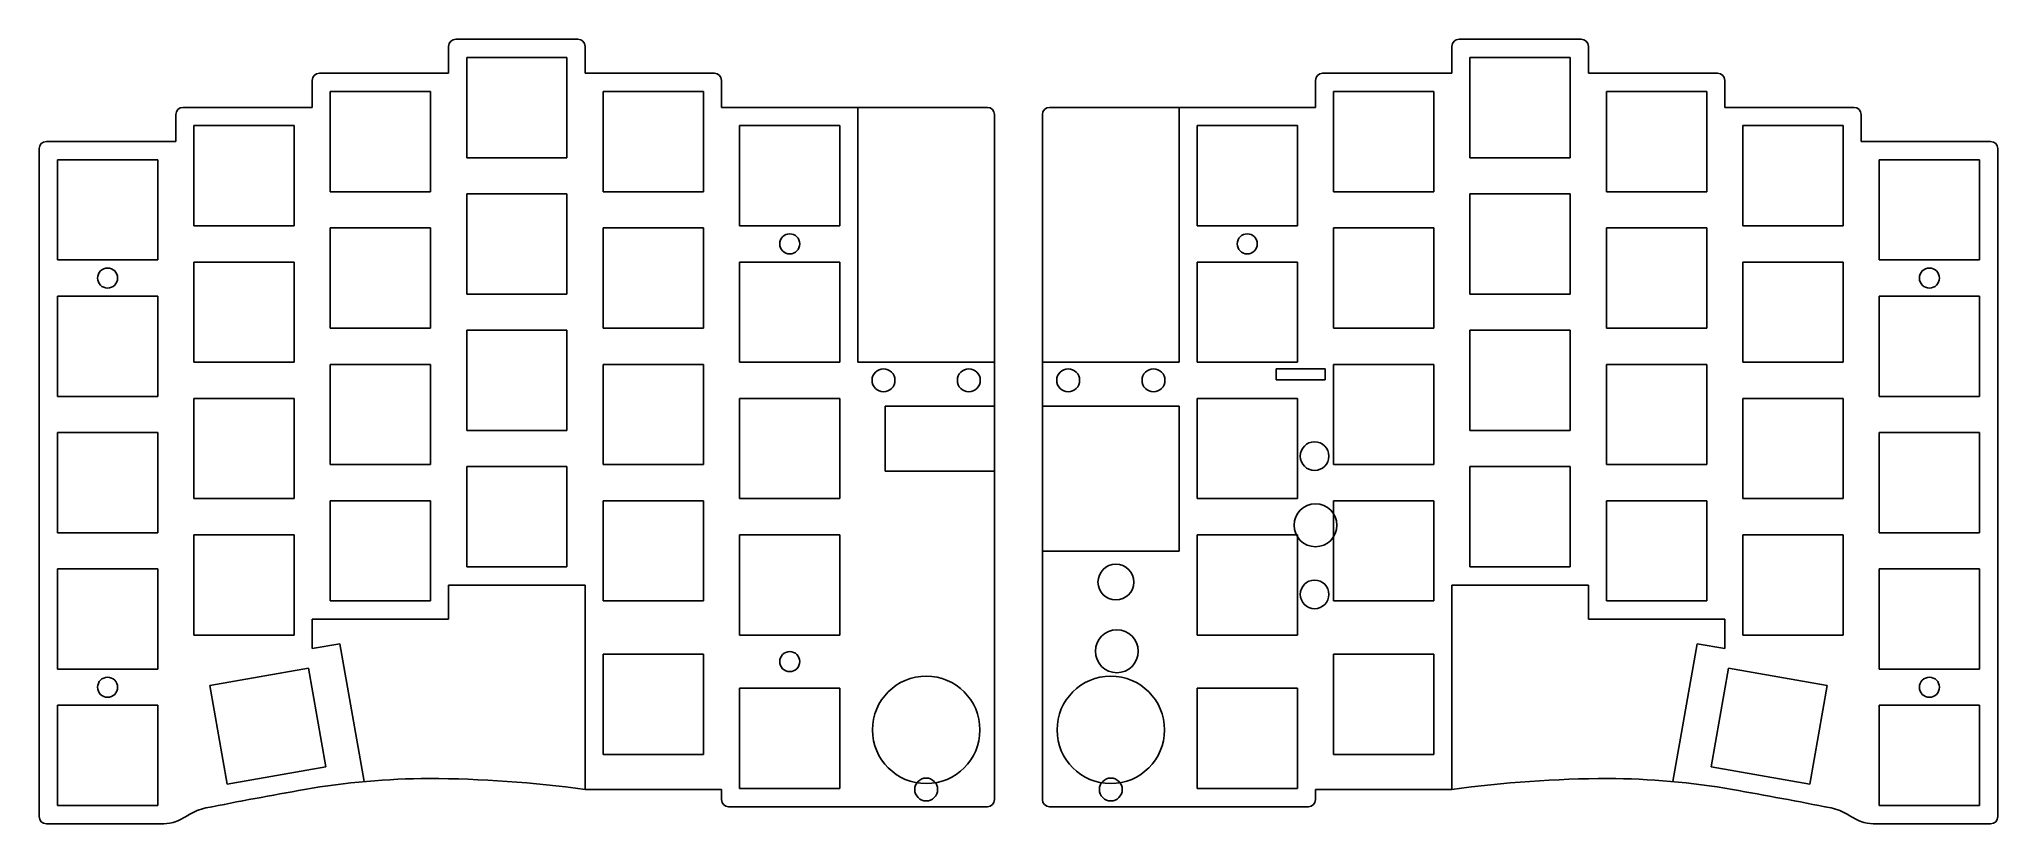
# Model space of a CAD drawing. Header units: millimetres. Extents: x 12 to 285, y 8 to 117.
import ezdxf

# ---------------------------------------------------------------- set-up
doc = ezdxf.new("R2010")
doc.units = ezdxf.units.MM
doc.layers.add('Document', color=7, linetype='Continuous', true_color=0xffffff)
doc.layers.add('Multi-Layer', color=7, linetype='Continuous', true_color=0xc0c0c0)

msp = doc.modelspace()

# ---------------------------------------------------------------- linework, layer by layer
at = {"linetype": 'Continuous'}
for p, q in [((69.09, 112.69), (69.09, 116.45)), ((70.09, 117.45), (87.14, 117.45)), ((88.14, 116.45), (88.14, 112.69)), ((209.18, 116.45), (209.18, 112.69)), ((227.23, 117.45), (210.18, 117.45)), ((228.23, 112.69), (228.23, 116.45)), ((51.04, 112.69), (69.09, 112.69)), ((88.14, 112.69), (106.19, 112.69)), ((209.18, 112.69), (191.13, 112.69)), ((246.28, 112.69), (228.23, 112.69)), ((50.04, 107.93), (50.04, 111.69)), ((107.19, 111.69), (107.19, 107.93)), ((190.13, 111.69), (190.13, 107.93)), ((247.28, 107.93), (247.28, 111.69)), ((30.99, 103.17), (30.99, 106.93)), ((31.99, 107.93), (50.04, 107.93)), ((126.24, 107.93), (107.19, 107.93)), ((144.31, 107.93), (126.24, 107.93)), ((145.31, 31.7), (145.31, 106.93)), ((152, 31.7), (152, 106.93)), ((153, 107.93), (171.08, 107.93)), ((171.08, 107.93), (190.13, 107.93)), ((265.33, 107.93), (247.28, 107.93)), ((266.33, 103.17), (266.33, 106.93)), ((11.92, 102.17), (11.92, 8.87)), ((12.92, 103.17), (30.99, 103.17)), ((284.4, 103.17), (266.33, 103.17)), ((285.4, 102.17), (285.4, 8.87)), ((88.14, 41.2), (69.09, 41.2)), ((69.09, 41.2), (69.09, 36.44)), ((88.14, 41.2), (88.14, 12.66)), ((209.18, 41.2), (228.23, 41.2)), ((209.18, 41.2), (209.18, 12.66)), ((228.23, 41.2), (228.23, 36.44)), ((50.04, 36.44), (69.09, 36.44)), ((50.04, 36.44), (50.04, 32.34)), ((247.28, 36.44), (228.23, 36.44)), ((247.28, 36.44), (247.28, 32.34)), ((145.31, 11.25), (145.31, 31.7)), ((152, 11.25), (152, 31.7)), ((88.14, 12.66), (107.19, 12.66)), ((107.19, 12.66), (107.19, 11.25)), ((209.18, 12.66), (190.13, 12.66)), ((190.13, 12.66), (190.13, 11.25)), ((108.19, 10.25), (144.31, 10.25)), ((189.13, 10.25), (153, 10.25)), ((28.47, 7.87), (12.92, 7.87)), ((268.85, 7.87), (284.4, 7.87))]:
    msp.add_line(p, q, dxfattribs=at)
at = {"color": 0}
for p, q in [((71.62, 114.9), (85.61, 114.9)), ((71.62, 100.9), (71.62, 114.9)), ((85.61, 114.9), (85.61, 100.9)), ((225.7, 114.9), (211.7, 114.9)), ((211.7, 114.9), (211.7, 100.9)), ((225.7, 100.9), (225.7, 114.9)), ((52.57, 110.14), (66.56, 110.14)), ((52.57, 96.14), (52.57, 110.14)), ((66.56, 110.14), (66.56, 96.14)), ((90.67, 110.14), (104.66, 110.14)), ((90.67, 96.14), (90.67, 110.14)), ((104.66, 110.14), (104.66, 96.14)), ((206.65, 110.14), (192.65, 110.14)), ((192.65, 110.14), (192.65, 96.14)), ((206.65, 96.14), (206.65, 110.14)), ((244.75, 110.14), (230.75, 110.14)), ((230.75, 110.14), (230.75, 96.14)), ((244.75, 96.14), (244.75, 110.14)), ((33.52, 105.38), (47.51, 105.38)), ((33.52, 91.38), (33.52, 105.38)), ((47.51, 105.38), (47.51, 91.38)), ((109.72, 105.38), (123.71, 105.38)), ((109.72, 91.38), (109.72, 105.38)), ((123.71, 105.38), (123.71, 91.38)), ((187.6, 105.38), (173.6, 105.38)), ((173.6, 105.38), (173.6, 91.38)), ((187.6, 91.38), (187.6, 105.38)), ((263.8, 105.38), (249.8, 105.38)), ((249.8, 105.38), (249.8, 91.38)), ((263.8, 91.38), (263.8, 105.38)), ((14.47, 100.62), (28.47, 100.62)), ((14.47, 86.62), (14.47, 100.62)), ((28.47, 100.62), (28.47, 86.62)), ((85.61, 100.9), (71.62, 100.9)), ((211.7, 100.9), (225.7, 100.9)), ((282.85, 100.62), (268.85, 100.62)), ((268.85, 100.62), (268.85, 86.62)), ((282.85, 86.62), (282.85, 100.62)), ((66.56, 96.14), (52.57, 96.14)), ((71.62, 95.85), (85.61, 95.85)), ((71.62, 81.85), (71.62, 95.85)), ((85.61, 95.85), (85.61, 81.85)), ((104.66, 96.14), (90.67, 96.14)), ((192.65, 96.14), (206.65, 96.14)), ((225.7, 95.85), (211.7, 95.85)), ((211.7, 95.85), (211.7, 81.85)), ((225.7, 81.85), (225.7, 95.85)), ((230.75, 96.14), (244.75, 96.14)), ((47.51, 91.38), (33.52, 91.38)), ((52.57, 91.09), (66.56, 91.09)), ((52.57, 77.09), (52.57, 91.09)), ((66.56, 91.09), (66.56, 77.09)), ((90.67, 91.09), (104.66, 91.09)), ((90.67, 77.09), (90.67, 91.09)), ((104.66, 91.09), (104.66, 77.09)), ((123.71, 91.38), (109.72, 91.38)), ((173.6, 91.38), (187.6, 91.38)), ((206.65, 91.09), (192.65, 91.09)), ((192.65, 91.09), (192.65, 77.09)), ((206.65, 77.09), (206.65, 91.09)), ((244.75, 91.09), (230.75, 91.09)), ((230.75, 91.09), (230.75, 77.09)), ((244.75, 77.09), (244.75, 91.09)), ((249.8, 91.38), (263.8, 91.38)), ((28.47, 86.62), (14.47, 86.62)), ((33.52, 86.33), (47.51, 86.33)), ((33.52, 72.33), (33.52, 86.33)), ((47.51, 86.33), (47.51, 72.33)), ((109.72, 86.33), (123.71, 86.33)), ((109.72, 72.33), (109.72, 86.33)), ((123.71, 86.33), (123.71, 72.33)), ((187.6, 86.33), (173.6, 86.33)), ((173.6, 86.33), (173.6, 72.33)), ((187.6, 72.33), (187.6, 86.33)), ((263.8, 86.33), (249.8, 86.33)), ((249.8, 86.33), (249.8, 72.33)), ((263.8, 72.33), (263.8, 86.33)), ((268.85, 86.62), (282.85, 86.62)), ((14.47, 81.57), (28.47, 81.57)), ((14.47, 67.57), (14.47, 81.57)), ((28.47, 81.57), (28.47, 67.57)), ((85.61, 81.85), (71.62, 81.85)), ((211.7, 81.85), (225.7, 81.85)), ((282.85, 81.57), (268.85, 81.57)), ((268.85, 81.57), (268.85, 67.57)), ((282.85, 67.57), (282.85, 81.57)), ((66.56, 77.09), (52.57, 77.09)), ((71.62, 76.8), (85.61, 76.8)), ((71.62, 62.8), (71.62, 76.8)), ((85.61, 76.8), (85.61, 62.8)), ((104.66, 77.09), (90.67, 77.09)), ((192.65, 77.09), (206.65, 77.09)), ((225.7, 76.8), (211.7, 76.8)), ((211.7, 76.8), (211.7, 62.8)), ((225.7, 62.8), (225.7, 76.8)), ((230.75, 77.09), (244.75, 77.09)), ((47.51, 72.33), (33.52, 72.33)), ((52.57, 72.04), (66.56, 72.04)), ((52.57, 58.04), (52.57, 72.04)), ((66.56, 72.04), (66.56, 58.04)), ((90.67, 72.04), (104.66, 72.04)), ((90.67, 58.04), (90.67, 72.04)), ((104.66, 72.04), (104.66, 58.04)), ((123.71, 72.33), (109.72, 72.33)), ((173.6, 72.33), (187.6, 72.33)), ((206.65, 72.04), (192.65, 72.04)), ((192.65, 72.04), (192.65, 58.04)), ((206.65, 58.04), (206.65, 72.04)), ((244.75, 72.04), (230.75, 72.04)), ((230.75, 72.04), (230.75, 58.04)), ((244.75, 58.04), (244.75, 72.04)), ((249.8, 72.33), (263.8, 72.33)), ((28.47, 67.57), (14.47, 67.57)), ((33.52, 67.28), (47.51, 67.28)), ((33.52, 53.28), (33.52, 67.28)), ((47.51, 67.28), (47.51, 53.28)), ((109.72, 67.28), (123.71, 67.28)), ((109.72, 53.28), (109.72, 67.28)), ((123.71, 67.28), (123.71, 53.28)), ((187.6, 67.28), (173.6, 67.28)), ((173.6, 67.28), (173.6, 53.28)), ((187.6, 53.28), (187.6, 67.28)), ((263.8, 67.28), (249.8, 67.28)), ((249.8, 67.28), (249.8, 53.28)), ((263.8, 53.28), (263.8, 67.28)), ((268.85, 67.57), (282.85, 67.57)), ((14.47, 62.52), (28.47, 62.52)), ((14.47, 48.52), (14.47, 62.52)), ((28.47, 62.52), (28.47, 48.52)), ((85.61, 62.8), (71.62, 62.8)), ((211.7, 62.8), (225.7, 62.8)), ((282.85, 62.52), (268.85, 62.52)), ((268.85, 62.52), (268.85, 48.52)), ((282.85, 48.52), (282.85, 62.52)), ((66.56, 58.04), (52.57, 58.04)), ((71.62, 57.75), (85.61, 57.75)), ((71.62, 43.75), (71.62, 57.75)), ((85.61, 57.75), (85.61, 43.75)), ((104.66, 58.04), (90.67, 58.04)), ((192.65, 58.04), (206.65, 58.04)), ((225.7, 57.75), (211.7, 57.75)), ((211.7, 57.75), (211.7, 43.75)), ((225.7, 43.75), (225.7, 57.75)), ((230.75, 58.04), (244.75, 58.04)), ((47.51, 53.28), (33.52, 53.28)), ((52.57, 52.99), (66.56, 52.99)), ((52.57, 38.99), (52.57, 52.99)), ((66.56, 52.99), (66.56, 38.99)), ((90.67, 52.99), (104.66, 52.99)), ((90.67, 38.99), (90.67, 52.99)), ((123.71, 53.28), (109.72, 53.28)), ((173.6, 53.28), (187.6, 53.28)), ((206.65, 52.99), (192.65, 52.99)), ((192.65, 52.99), (192.65, 38.99)), ((206.65, 38.99), (206.65, 52.99)), ((244.75, 52.99), (230.75, 52.99)), ((230.75, 52.99), (230.75, 38.99)), ((244.75, 38.99), (244.75, 52.99)), ((249.8, 53.28), (263.8, 53.28)), ((28.47, 48.52), (14.47, 48.52)), ((33.52, 48.23), (47.51, 48.23)), ((33.52, 34.23), (33.52, 48.23)), ((47.51, 48.23), (47.51, 34.23)), ((109.72, 48.23), (123.71, 48.23)), ((109.72, 34.23), (109.72, 48.23)), ((123.71, 48.23), (123.71, 34.23)), ((187.6, 48.23), (173.6, 48.23)), ((173.6, 48.23), (173.6, 34.23)), ((187.6, 34.23), (187.6, 48.23)), ((263.8, 48.23), (249.8, 48.23)), ((249.8, 48.23), (249.8, 34.23)), ((263.8, 34.23), (263.8, 48.23)), ((268.85, 48.52), (282.85, 48.52)), ((14.47, 43.47), (28.47, 43.47)), ((14.47, 29.47), (14.47, 43.47)), ((28.47, 43.47), (28.47, 29.47)), ((85.61, 43.75), (71.62, 43.75)), ((211.7, 43.75), (225.7, 43.75)), ((282.85, 43.47), (268.85, 43.47)), ((268.85, 43.47), (268.85, 29.47)), ((282.85, 29.47), (282.85, 43.47)), ((66.56, 38.99), (52.57, 38.99)), ((104.66, 38.99), (90.67, 38.99)), ((192.65, 38.99), (206.65, 38.99)), ((230.75, 38.99), (244.75, 38.99)), ((47.51, 34.23), (33.52, 34.23)), ((123.71, 34.23), (109.72, 34.23)), ((173.6, 34.23), (187.6, 34.23)), ((249.8, 34.23), (263.8, 34.23)), ((90.67, 31.56), (104.66, 31.56)), ((90.67, 17.56), (90.67, 31.56)), ((104.66, 31.56), (104.66, 17.56)), ((206.65, 31.56), (192.65, 31.56)), ((192.65, 31.56), (192.65, 17.56)), ((206.65, 17.56), (206.65, 31.56)), ((28.47, 29.47), (14.47, 29.47)), ((49.52, 29.61), (35.74, 27.18)), ((51.95, 15.82), (49.52, 29.61)), ((245.36, 15.82), (247.8, 29.61)), ((247.8, 29.61), (261.58, 27.18)), ((268.85, 29.47), (282.85, 29.47)), ((35.74, 27.18), (38.17, 13.39)), ((109.72, 26.8), (123.71, 26.8)), ((109.72, 12.8), (109.72, 26.8)), ((123.71, 26.8), (123.71, 12.8)), ((187.6, 26.8), (173.6, 26.8)), ((173.6, 26.8), (173.6, 12.8)), ((187.6, 12.8), (187.6, 26.8)), ((261.58, 27.18), (259.15, 13.39)), ((14.47, 24.42), (28.47, 24.42)), ((14.47, 10.42), (14.47, 24.42)), ((28.47, 24.42), (28.47, 10.42)), ((282.85, 24.42), (268.85, 24.42)), ((268.85, 24.42), (268.85, 10.42)), ((282.85, 10.42), (282.85, 24.42)), ((104.66, 17.56), (90.67, 17.56)), ((192.65, 17.56), (206.65, 17.56)), ((38.17, 13.39), (51.95, 15.82)), ((259.15, 13.39), (245.36, 15.82)), ((123.71, 12.8), (109.72, 12.8)), ((173.6, 12.8), (187.6, 12.8)), ((28.47, 10.42), (14.47, 10.42)), ((268.85, 10.42), (282.85, 10.42))]:
    msp.add_line(p, q, dxfattribs=at)
for p, q in [((126.24, 107.93), (126.24, 72.36)), ((171.08, 107.93), (171.08, 72.36)), ((145.31, 72.36), (126.24, 72.36)), ((152, 72.36), (171.08, 72.36)), ((191.47, 71.39), (184.62, 71.39)), ((184.62, 71.39), (184.62, 69.87)), ((191.47, 69.87), (191.47, 71.39)), ((184.62, 69.87), (191.47, 69.87)), ((145.31, 66.21), (130.03, 66.21)), ((130.03, 57.11), (130.03, 66.21)), ((152, 66.21), (171.08, 66.21)), ((171.08, 66.21), (171.08, 45.95)), ((145.31, 57.11), (130.03, 57.11)), ((104.66, 52.99), (104.66, 38.99)), ((171.08, 45.95), (152, 45.95))]:
    msp.add_line(p, q)
at = {"color": 32, "true_color": 0xcd6928}
for p, q in [((53.91, 33.02), (50.04, 32.34)), ((57.3, 13.77), (53.91, 33.02)), ((240.02, 13.77), (243.41, 33.02)), ((243.41, 33.02), (247.28, 32.34))]:
    msp.add_line(p, q, dxfattribs=at)
at = {"linetype": 'Continuous'}
for points in [[(88.14, 12.66, 0.034928), (66.35, 14.18, 0.043758), (48.97, 12.66, 0.004774), (35.19, 10.08, 0.052234), (33.97, 9.71, 0.039328), (32.5, 8.94, -0.04182), (31.12, 8.23, -0.064542), (30.14, 7.96, -0.039057), (28.47, 7.87)], [(209.18, 12.66, -0.034928), (230.97, 14.18, -0.043758), (248.35, 12.66, -0.004774), (262.13, 10.08, -0.052234), (263.35, 9.71, -0.039328), (264.82, 8.94, 0.04182), (266.2, 8.23, 0.064542), (267.18, 7.96, 0.039057), (268.85, 7.87)]]:
    msp.add_lwpolyline(points, format="xyb", dxfattribs=at)
for centre, start, end in [((70.09, 116.45), 90, 180), ((87.14, 116.45), 0, 90), ((210.18, 116.45), 90, 180), ((227.23, 116.45), 0, 90), ((51.04, 111.69), 90, 180), ((106.19, 111.69), 0, 90), ((191.13, 111.69), 90, 180), ((246.28, 111.69), 0, 90), ((31.99, 106.93), 90, 180), ((144.31, 106.93), 0, 90), ((153, 106.93), 90, 180), ((265.33, 106.93), 0, 90), ((12.92, 102.17), 90, 180), ((284.4, 102.17), 0, 90), ((108.19, 11.25), 180, 270), ((144.31, 11.25), 270, 0), ((153, 11.25), 180, 270), ((189.13, 11.25), 270, 0), ((12.92, 8.87), 180, 270), ((284.4, 8.87), 270, 0)]:
    msp.add_arc(centre, 1, start, end, dxfattribs=at)
at = {"layer": 'Document'}
for centre in [(135.77, 20.99), (161.55, 20.99)]:
    msp.add_circle(centre, 7.5, dxfattribs=at)
at = {"layer": 'Multi-Layer'}
for centre, radius in [((116.72, 88.86), 1.4), ((180.6, 88.86), 1.4), ((21.47, 84.09), 1.4), ((275.85, 84.09), 1.4), ((129.81, 69.81), 1.6), ((141.72, 69.81), 1.6), ((155.6, 69.81), 1.6), ((167.51, 69.81), 1.6), ((190, 59.22), 2), ((190.13, 49.57), 3), ((162.26, 41.63), 2.5), ((190, 39.91), 2), ((162.39, 31.97), 3), ((162.39, 31.97), 3), ((162.39, 31.97), 3), ((162.39, 31.97), 3), ((162.39, 31.97), 3), ((116.72, 30.52), 1.4), ((21.47, 26.94), 1.4), ((275.85, 26.94), 1.4), ((135.77, 12.66), 1.6), ((161.55, 12.66), 1.6)]:
    msp.add_circle(centre, radius, dxfattribs=at)

doc.saveas('drawing.dxf')
